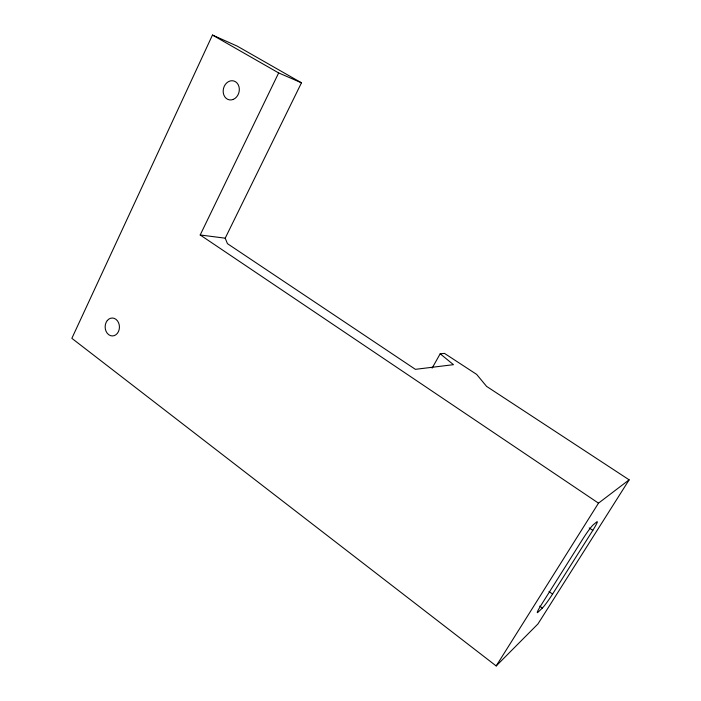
<?xml version="1.0" encoding="UTF-8"?>
<svg xmlns="http://www.w3.org/2000/svg" width="701" height="701" viewBox="0 0 701 701"><rect width="100%" height="100%" fill="white"/><g stroke="black" fill="none" stroke-linecap="round" stroke-linejoin="round"><path stroke-width="1.05" d="M440.184 353.786L453.468 364.678L415.404 369.339L227.439 243.65L225.205 238.182L301.474 82.806L237.201 46.117L212.464 35.05L71.861 338.329L496.194 665.95L537.947 623.943L629.139 479.834L486.582 386.382L476.654 374.395L444.495 353.392L440.184 353.786L432.131 368.104M629.139 479.834L598.496 503.152L200.197 234.975L278.656 72.93L212.464 35.05M496.194 665.95L598.496 503.152M552.563 594.089L592.809 530.368A13.617 1.165 -56.3 0 0 596.717 521.93L593.239 524.821A13.818 1.192 -56.2 0 0 582.925 538.789L541.303 604.823A13.652 1.148 -55.9 0 0 538.219 612.052L542.364 608.039A13.45 1.113 -55.9 0 0 552.563 594.089L549.023 591.53M200.197 234.975L225.205 238.182M278.656 72.93L301.474 82.806M589.208 527.897L592.809 530.368M539.726 606.102L542.364 608.039M233.275 99.393A9.709 7.974 -76.2 0 0 237.017 82.998A9.709 7.974 -76.2 0 0 223.461 88.624A9.709 7.974 -76.2 0 0 233.275 99.393M107.306 320.506A8.964 7.15 88.9 0 0 110.355 335.586A8.964 7.15 88.9 0 0 119.223 324.843A8.964 7.15 88.9 0 0 107.306 320.506"/></g></svg>
